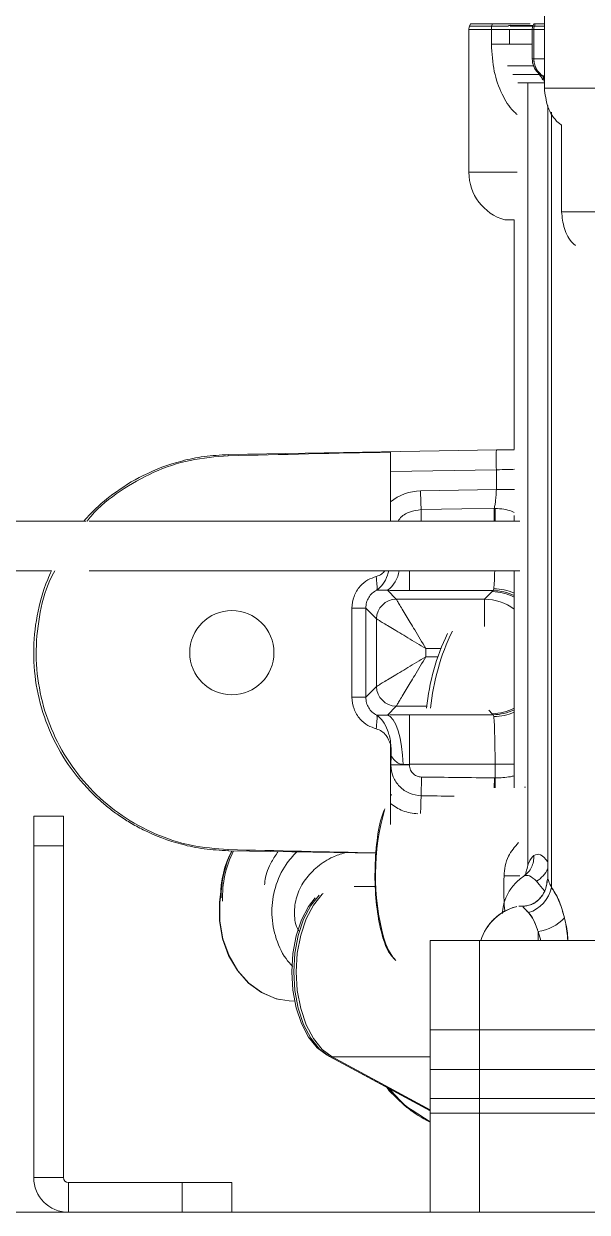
# Model space of a CAD drawing. Header units: millimetres. Extents: x 169 to 14583, y -399 to 10804.
# Drawn here: x 3122.3 to 3179.1, y 1993.5 to 2113.5 of the extents above; entities that cross this region are included whole.
import ezdxf

# ---------------------------------------------------------------- set-up
doc = ezdxf.new("R2010")
doc.units = ezdxf.units.MM
doc.header["$LTSCALE"] = 35

msp = doc.modelspace()

# ---------------------------------------------------------------- linework, layer by layer
at = {"color": 7, "linetype": 'Continuous', "lineweight": 18}
for p, q in [((3174.811, 2128.283), (3174.811, 2106.959)), ((3167.343, 2113.459), (3167.258, 2113.225)), ((3167.343, 2113.459), (3167.258, 2113.225)), ((3167.258, 2113.225), (3169.5, 2113.225)), ((3167.388, 2113.459), (3169.553, 2113.459)), ((3169.5, 2113.225), (3169.553, 2113.459)), ((3171.193, 2113.225), (3169.5, 2113.225)), ((3173.671, 2113.279), (3171.18, 2113.279)), ((3171.344, 2113.225), (3173.651, 2113.225)), ((3171.429, 2113.459), (3171.409, 2113.405)), ((3173.736, 2113.459), (3173.651, 2113.225)), ((3173.736, 2113.459), (3173.651, 2113.225)), ((3173.651, 2113.225), (3173.801, 2113.225)), ((3173.736, 2113.459), (3173.879, 2113.459)), ((3173.879, 2113.459), (3173.801, 2113.225)), ((3174.811, 2113.225), (3173.801, 2113.225)), ((3173.879, 2113.459), (3174.811, 2113.459)), ((3173.879, 2113.459), (3174.811, 2113.459)), ((3167.197, 2112.883), (3167.197, 2098.459)), ((3167.197, 2112.883), (3167.197, 2098.459)), ((3169.462, 2112.883), (3167.197, 2112.883)), ((3169.462, 2111.396), (3169.462, 2112.883)), ((3169.462, 2112.883), (3171.285, 2112.883)), ((3171.285, 2112.883), (3171.285, 2111.396)), ((3173.591, 2112.883), (3171.285, 2112.883)), ((3173.591, 2112.883), (3173.591, 2109.923)), ((3173.591, 2112.883), (3173.591, 2109.923)), ((3173.745, 2112.883), (3173.591, 2112.883)), ((3173.745, 2112.883), (3173.745, 2109.923)), ((3174.811, 2112.883), (3173.745, 2112.883)), ((3171.285, 2111.396), (3169.462, 2111.396)), ((3173.591, 2111.396), (3171.285, 2111.396)), ((3173.599, 2109.923), (3173.745, 2109.923)), ((3173.745, 2109.923), (3174.811, 2109.923)), ((3173.722, 2109.211), (3171.099, 2109.211)), ((3174.194, 2108.491), (3174.202, 2108.481)), ((3171.637, 2108.345), (3174.346, 2108.345)), ((3172.147, 2107.479), (3174.762, 2107.479)), ((3173.137, 2107.479), (3173.137, 2028.459)), ((3174.686, 2108.14), (3174.668, 2108.191)), ((3174.668, 2108.191), (3174.811, 2108.191)), ((3174.777, 2107.636), (3174.686, 2108.14)), ((3174.686, 2108.14), (3174.777, 2107.636)), ((3174.811, 2108.044), (3174.686, 2108.14)), ((3174.787, 2107.617), (3174.777, 2107.636)), ((3174.777, 2107.636), (3174.786, 2107.618)), ((3174.811, 2106.959), (3182.394, 2106.959)), ((3175.151, 2105.216), (3175.151, 2068.639)), ((3175.151, 2105.216), (3175.151, 2068.903)), ((3175.532, 2104.536), (3175.532, 2026.257)), ((3176.543, 2103.233), (3176.543, 2094.479)), ((3167.197, 2098.459), (3172.061, 2098.459)), ((3176.543, 2094.479), (3181.742, 2094.479)), ((3170.814, 2093.654), (3171.772, 2093.654)), ((3171.772, 2093.654), (3171.772, 2070.459)), ((3171.772, 2093.654), (3171.772, 2070.459)), ((3142.923, 2069.956), (3169.972, 2070.428)), ((3159.272, 2070.207), (3159.272, 2068.242)), ((3171.772, 2070.426), (3169.966, 2070.395)), ((3169.972, 2070.428), (3171.772, 2070.459)), ((3169.972, 2068.428), (3159.272, 2068.242)), ((3159.272, 2068.242), (3159.272, 2065.189)), ((3169.972, 2066.428), (3169.972, 2068.428)), ((3175.152, 2068.553), (3175.115, 2068.552)), ((3175.151, 2068.699), (3175.152, 2068.553)), ((3175.152, 2031.365), (3175.152, 2068.553)), ((3162.32, 2066.294), (3169.972, 2066.428)), ((3171.812, 2066.428), (3169.972, 2066.428)), ((3162.39, 2063.234), (3162.376, 2064.406)), ((3169.757, 2063.234), (3169.741, 2064.514)), ((3169.843, 2063.234), (3169.86, 2064.513)), ((3128.552, 2063.234), (3082.442, 2063.234)), ((3172.334, 2063.234), (3128.864, 2063.234)), ((3171.772, 2063.794), (3171.772, 2063.234)), ((3171.772, 2063.794), (3171.772, 2063.234)), ((3082.442, 2058.234), (3125.08, 2058.234)), ((3128.864, 2058.234), (3172.334, 2058.234)), ((3161.188, 2056.222), (3161.188, 2058.234)), ((3171.772, 2058.234), (3171.772, 2036.296)), ((3171.772, 2058.234), (3171.772, 2036.296)), ((3157.847, 2057.646), (3157.864, 2057.441)), ((3158.97, 2056.253), (3157.906, 2056.265)), ((3158.97, 2056.253), (3159.865, 2055.358)), ((3169.633, 2056.222), (3161.188, 2056.222)), ((3168.785, 2055.358), (3169.546, 2056.119)), ((3169.633, 2056.222), (3169.71, 2056.408)), ((3155.378, 2054.448), (3156.791, 2054.448)), ((3155.378, 2045.47), (3155.378, 2054.448)), ((3156.791, 2054.448), (3156.791, 2045.47)), ((3157.873, 2053.366), (3156.791, 2054.448)), ((3159.865, 2055.358), (3168.785, 2055.358)), ((3168.785, 2052.595), (3168.785, 2055.358)), ((3157.873, 2046.552), (3157.873, 2053.366)), ((3162.854, 2050.377), (3162.854, 2049.541)), ((3164.338, 2050.377), (3162.854, 2050.377)), ((3162.854, 2049.541), (3164.04, 2049.541)), ((3156.791, 2045.47), (3157.873, 2046.552)), ((3155.378, 2045.47), (3156.791, 2045.47)), ((3159.865, 2044.56), (3158.97, 2043.664)), ((3162.954, 2044.56), (3159.865, 2044.56)), ((3161.188, 2038.715), (3161.188, 2043.696)), ((3161.188, 2043.696), (3169.633, 2043.696)), ((3169.546, 2043.799), (3169.191, 2044.154)), ((3169.71, 2043.51), (3169.633, 2043.696)), ((3157.848, 2042.273), (3157.865, 2042.477)), ((3159.343, 2039.523), (3159.315, 2038.623)), ((3159.315, 2038.623), (3159.315, 2038.612)), ((3161.188, 2038.623), (3159.315, 2038.623)), ((3161.188, 2038.715), (3160.554, 2038.683)), ((3161.188, 2038.715), (3161.188, 2038.623)), ((3169.835, 2038.715), (3161.188, 2038.715)), ((3169.835, 2037.314), (3169.835, 2038.715)), ((3169.835, 2038.715), (3171.772, 2038.715)), ((3162.398, 2037.4), (3162.376, 2035.512)), ((3169.752, 2036.312), (3169.764, 2037.314)), ((3169.835, 2037.314), (3169.848, 2036.319)), ((3159.269, 2035.498), (3159.387, 2035.64)), ((3172.902, 2036.389), (3172.792, 2036.389)), ((3159.272, 2034.729), (3159.272, 2032.621)), ((3123.272, 2030.459), (3123.272, 2033.459)), ((3123.272, 2033.459), (3126.272, 2033.459)), ((3126.272, 2033.459), (3126.272, 2030.459)), ((3126.272, 2030.459), (3123.272, 2030.459)), ((3123.272, 2030.459), (3123.272, 1996.959)), ((3126.272, 2030.459), (3126.272, 1996.959)), ((3175.115, 2031.365), (3175.152, 2031.365)), ((3175.152, 2031.365), (3175.151, 2031.254)), ((3175.151, 2031.289), (3175.151, 2027.239)), ((3175.151, 2031.031), (3175.151, 2027.239)), ((3157.833, 2029.702), (3142.923, 2029.962)), ((3175.153, 2027.205), (3175.063, 2026.764)), ((3175.155, 2027.203), (3175.068, 2026.776)), ((3175.151, 2027.238), (3175.153, 2027.274)), ((3175.153, 2027.274), (3175.151, 2027.239)), ((3175.153, 2027.959), (3175.153, 2027.274)), ((3155.63, 2026.332), (3157.753, 2026.332)), ((3172.627, 2024.36), (3172.229, 2024.36)), ((3172.229, 2024.36), (3172.628, 2024.36)), ((3163.272, 1993.459), (3163.272, 2020.889)), ((3163.272, 2020.889), (3168.272, 2020.889)), ((3168.272, 2020.889), (3168.272, 1993.459)), ((3168.272, 2020.889), (3298.272, 2020.889)), ((3174.445, 2020.889), (3174.176, 2021.791)), ((3149.06, 2014.792), (3149.61, 2014.759)), ((3163.272, 1993.459), (3163.272, 2011.889)), ((3163.272, 2011.889), (3168.272, 2011.889)), ((3168.272, 2011.889), (3168.272, 1993.459)), ((3168.272, 2011.889), (3298.272, 2011.889)), ((3152.877, 2009.31), (3153.13, 2009.193)), ((3163.272, 2003.705), (3152.877, 2009.31)), ((3163.272, 2003.725), (3153.13, 2009.193)), ((3153.4, 2009.136), (3163.272, 2009.136)), ((3153.4, 2009.136), (3163.272, 2003.813)), ((3163.272, 2007.859), (3163.272, 1993.459)), ((3168.272, 2007.859), (3163.272, 2007.859)), ((3168.272, 1993.459), (3168.272, 2007.859)), ((3168.272, 2007.859), (3298.272, 2007.859)), ((3163.272, 1993.459), (3163.272, 2004.959)), ((3163.272, 2004.959), (3168.272, 2004.959)), ((3168.272, 2004.959), (3168.272, 1993.459)), ((3168.272, 2004.959), (3298.272, 2004.959)), ((3161.277, 2003.783), (3161.417, 2003.679)), ((3161.464, 2003.766), (3163.272, 2002.586)), ((3163.272, 2003.459), (3163.272, 1993.459)), ((3168.272, 2003.459), (3163.272, 2003.459)), ((3168.272, 1993.459), (3168.272, 2003.459)), ((3168.272, 2003.459), (3298.272, 2003.459)), ((3123.272, 1996.959), (3126.272, 1996.959)), ((3126.772, 1996.459), (3126.772, 1993.459)), ((3126.772, 1996.459), (3138.272, 1996.459)), ((3138.272, 1993.459), (3138.272, 1996.459)), ((3138.272, 1996.459), (3143.272, 1996.459)), ((3143.272, 1996.459), (3143.272, 1993.459)), ((3111.159, 1993.459), (3198.272, 1993.459))]:
    msp.add_line(p, q, dxfattribs=at)
at = {"color": 7, "linetype": 'Continuous', "lineweight": 18, "flags": 128}
for points in [[(3174.209, 2108.474), (3174.275, 2108.407), (3174.346, 2108.345)], [(3174.686, 2108.14), (3174.467, 2108.257), (3174.392, 2108.309)], [(3162.376, 2064.406), (3166.498, 2064.466), (3169.741, 2064.514)], [(3160.554, 2038.683), (3160.503, 2039.608), (3160.398, 2040.5), (3160.244, 2041.33), (3160.047, 2042.068), (3159.812, 2042.69), (3159.548, 2043.174), (3159.264, 2043.502), (3158.97, 2043.664)], [(3159.315, 2038.612), (3159.31, 2038.612), (3159.305, 2038.612), (3159.3, 2038.612), (3159.294, 2038.612), (3159.289, 2038.612), (3159.283, 2038.612), (3159.278, 2038.612), (3159.272, 2038.612)], [(3142.175, 2025.857), (3142.024, 2024.748), (3142.024, 2022.89), (3142.335, 2021.072), (3142.945, 2019.37), (3143.827, 2017.856), (3144.945, 2016.595), (3146.25, 2015.64), (3147.688, 2015.031), (3148.03, 2014.943)], [(3152.476, 2025.656), (3152.398, 2025.581), (3151.508, 2024.479), (3150.771, 2023.076), (3150.22, 2021.434), (3149.879, 2019.626), (3149.763, 2017.734), (3149.879, 2015.842), (3150.22, 2014.034), (3150.771, 2012.392), (3151.508, 2010.989), (3152.398, 2009.887), (3153.4, 2009.136)], [(3149.06, 2014.792), (3147.736, 2015.021), (3146.296, 2015.63), (3144.989, 2016.586), (3143.871, 2017.849), (3142.987, 2019.364), (3142.377, 2021.068), (3142.065, 2022.889), (3142.065, 2024.749), (3142.155, 2025.505)], [(3152.877, 2009.31), (3151.895, 2010.046), (3151.023, 2011.125), (3150.301, 2012.5), (3149.761, 2014.109), (3149.427, 2015.88), (3149.314, 2017.734), (3149.427, 2019.588), (3149.761, 2021.359), (3150.301, 2022.968), (3151.023, 2024.343), (3151.692, 2025.213)], [(3153.13, 2009.193), (3152.134, 2009.939), (3151.251, 2011.034), (3150.519, 2012.428), (3149.971, 2014.059), (3149.632, 2015.855), (3149.518, 2017.734), (3149.632, 2019.613), (3149.971, 2021.409), (3150.519, 2023.04), (3151.251, 2024.434), (3152.079, 2025.474)]]:
    msp.add_lwpolyline(points, dxfattribs=at)
at = {"color": 7, "linetype": 'Continuous', "lineweight": 18}
msp.add_circle((3143.272, 2049.959), 4.25, dxfattribs=at)
for centre, radius, start, end in [((3168.197, 2112.883), 1, 160, 180), ((3171.004, 2112.885), 1.543, 167.28475, 180.09292), ((3174.591, 2112.883), 1, 160, 180), ((3174.82, 2112.883), 1.075, 161.48169, 180.03259), ((3175.591, 2109.923), 2, 179.97148, 224.96731), ((3175.591, 2109.923), 2, 180.00001, 225.09887), ((3173.596, 2096.086), 13.837, 89.98512, 90.02014), ((3175.779, 2109.895), 2.034, 179.21215, 236.88858), ((3175.166, 2109.5), 1.4, 225.18202, 249.16101), ((3174.011, 2107.936), 0.705, 16.7727, 21.17289), ((3172.197, 2098.459), 5, 180, 253.95427), ((3172.197, 2098.459), 5, 180, 253.93665), ((3198.627, 2069.428), 28.673, 178.00162, 181.99838), ((3143.342, 2069.864), 0.429, 167.62468, 182.57684), ((3215.362, 2066.933), 53.046, 180.68945, 182.72992), ((3157.24, 2058.637), 2.945, 305.96086, 352.12522), ((3169.003, 2056.669), 0.772, 314.64713, 324.66673), ((3169.505, 2051.111), 5.008, 63.09009, 89.53813), ((3169.605, 2051.205), 5.017, 64.40973, 89.68053), ((3169.689, 2051.22), 5.188, 66.32279, 89.76379), ((3159.883, 2053.348), 2.01, 90.50813, 179.49187), ((3168.743, 2050.342), 5.016, 52.84994, 89.52002), ((3185.425, 2042.311), 22.182, 153.70564, 174.75712), ((3184.854, 2042.259), 22.026, 154.09157, 174.50015), ((3159.883, 2046.57), 2.01, 180.50813, 269.49187), ((3169.505, 2048.807), 5.008, 270.46187, 296.90991), ((3169.003, 2043.249), 0.772, 35.33327, 45.35287), ((3169.605, 2048.713), 5.017, 270.31947, 295.59027), ((3169.689, 2048.698), 5.188, 270.23621, 293.67721), ((3158.724, 2038.826), 0.933, 48.41076, 53.98299), ((3158.99, 2019.012), 19.613, 89.05015, 89.17516), ((3213.993, 2033.042), 51.676, 177.26032, 179.24312), ((3181.968, 2027.499), 24.202, 163.94037, 195.23774), ((3152.411, 2025.279), 10.281, 152.94011, 179.73447), ((3152.582, 2025.275), 10.395, 153.24162, 180.3477), ((3152.838, 2025.265), 10.503, 153.49162, 182.13257), ((3143.342, 2030.054), 0.429, 177.42316, 192.37532), ((3172.175, 2026.981), 3.434, 287.57412, 347.82568), ((3173.197, 2019.459), 5, 104.35155, 163.38137), ((3173.199, 2019.461), 4.998, 103.61202, 163.4005), ((3173.501, 2026.308), 4.567, 278.49775, 316.94801), ((3163.972, 2022.508), 5.528, 194.35254, 221.09624), ((3402.949, 2019.71), 228.782, 179.47879, 179.70469), ((3153.397, 2009.78), 0.644, 245.58692, 270.31718), ((3169.071, 2014.057), 12.89, 218.64792, 243.26568), ((3126.772, 1996.959), 3.5, 180, 270), ((3126.772, 1996.959), 0.5, 180, 270)]:
    msp.add_arc(centre, radius, start, end, dxfattribs=at)
for centre, major_axis, ratio, start_param, end_param in [((3180.58, 2068.613), (-114.597, -2), 0.0174497, 4.8991056, 5.0469911), ((3161.886, 2062.465), (3.985, 1.776), 0.8513277, 1.1060249, 1.8681354), ((3147.266, -7065.631), (22.527, 9130.145), 0.0236072, 6.2828774, 6.2834279), ((3160.936, 2056.699), (6.161, -0.02), 0.0773883, 4.3877843, 4.7534429), ((3160.936, 2043.219), (6.161, 0.02), 0.0773883, 1.5297424, 1.895401), ((3203.417, 2034.729), (161.376, -2.394), 0.0132079, 1.7810704, 1.8279947), ((3098.797, 9921.509), (71.028, -7884.196, 0), 0.0190616, 6.2827845, 6.2832583), ((3180.58, 2031.305), (-114.597, 2), 0.0174497, 1.2361942, 1.371272), ((3172.967, 2028.683), (2.087, 1.366), 0.8361289, 4.6668722, 5.374631)]:
    msp.add_ellipse(centre, major_axis=major_axis, ratio=ratio, start_param=start_param, end_param=end_param, dxfattribs=at)
for points in [[(3167.343, 2113.459), (3167.371, 2113.459), (3167.428, 2113.459), (3167.885, 2113.459), (3168.575, 2113.459), (3169.227, 2113.459), (3169.553, 2113.459)], [(3169.553, 2113.459), (3169.797, 2113.459), (3170.286, 2113.459), (3170.839, 2113.459), (3171.25, 2113.459), (3171.369, 2113.459), (3171.429, 2113.459)], [(3173.745, 2109.923), (3173.757, 2109.748), (3173.782, 2109.399), (3173.976, 2108.913), (3174.267, 2108.487), (3174.534, 2108.29), (3174.668, 2108.191)]]:
    msp.add_open_spline(points, degree=3, dxfattribs=at)
for points, knots in [([(3171.429, 2113.459), (3171.718, 2113.459), (3172.172, 2113.459), (3173.064, 2113.459), (3173.386, 2113.459)], [0, 0, 0, 0, 0.6377328, 1, 1, 1, 1]), ([(3169.462, 2111.396), (3169.518, 2110.467), (3169.624, 2108.705), (3170.443, 2106.42), (3171.295, 2104.959), (3171.948, 2104.404), (3172.065, 2104.304)], [0, 0, 0, 0, 0.3531607, 0.6699001, 0.9407501, 1, 1, 1, 1]), ([(3172.065, 2104.304), (3171.948, 2104.404), (3171.295, 2104.959), (3170.443, 2106.42), (3169.624, 2108.705), (3169.518, 2110.467), (3169.462, 2111.396)], [0, 0, 0, 0, 0.0592489, 0.3300992, 0.6468389, 1, 1, 1, 1]), ([(3174.413, 2108.345), (3174.349, 2108.373), (3174.258, 2108.415), (3174.202, 2108.495), (3174.185, 2108.52)], [0, 0, 0, 0, 0.6925096, 1, 1, 1, 1]), ([(3174.205, 2108.478), (3174.223, 2108.455), (3174.262, 2108.406), (3174.443, 2108.143), (3174.584, 2107.927), (3174.669, 2107.795)], [0, 0, 0, 0, 0.26163065, 0.54886224, 1, 1, 1, 1]), ([(3174.266, 2108.397), (3174.269, 2108.394), (3174.296, 2108.358), (3174.449, 2108.134), (3174.586, 2107.923), (3174.67, 2107.794)], [0, 0, 0, 0, 0.0385441, 0.4119448, 1, 1, 1, 1]), ([(3174.811, 2106.959), (3174.888, 2106.323), (3175.044, 2105.052), (3175.808, 2103.761), (3176.435, 2103.311), (3176.543, 2103.233)], [0, 0, 0, 0, 0.4531784, 0.9063592, 1, 1, 1, 1]), ([(3176.543, 2094.479), (3176.607, 2093.912), (3176.735, 2092.779), (3177.322, 2091.585), (3177.852, 2091.152), (3177.939, 2091.08)], [0, 0, 0, 0, 0.4551816, 0.9103665, 1, 1, 1, 1]), ([(3171.115, 2093.654), (3171.031, 2093.654), (3170.864, 2093.654), (3170.791, 2093.654), (3170.856, 2093.654), (3171.071, 2093.654), (3171.378, 2093.654), (3171.653, 2093.654), (3171.772, 2093.654)], [0, 0, 0, 0, 0.1736384, 0.3472773, 0.5209166, 0.6945565, 0.8681968, 1, 1, 1, 1]), ([(3128.334, 2063.234), (3128.556, 2063.484), (3129.439, 2064.483), (3131.37, 2066.133), (3134.422, 2068.04), (3137.589, 2069.222), (3140.515, 2069.828), (3142.104, 2069.913), (3142.923, 2069.956)], [0, 0, 0, 0, 0.06070004, 0.24195567, 0.45887148, 0.71140049, 0.85123541, 1, 1, 1, 1]), ([(3142.914, 2069.845), (3141.623, 2069.74), (3139.042, 2069.53), (3135.326, 2068.284), (3131.973, 2066.346), (3129.716, 2064.607), (3128.796, 2063.408), (3128.662, 2063.234)], [0, 0, 0, 0, 0.2398642, 0.4797335, 0.7195397, 0.9591769, 1, 1, 1, 1]), ([(3171.794, 2068.471), (3171.579, 2068.466), (3171.001, 2068.453), (3170.369, 2068.438), (3169.972, 2068.428)], [0, 0, 0, 0, 0.3710998, 1, 1, 1, 1]), ([(3169.741, 2064.514), (3169.759, 2064.572), (3169.791, 2064.675), (3169.831, 2064.901), (3169.86, 2065.089), (3169.897, 2065.372), (3169.938, 2065.804), (3169.961, 2066.228), (3169.972, 2066.428)], [0, 0, 0, 0, 0.1892514, 0.3360192, 0.4401992, 0.5017176, 0.7643708, 1, 1, 1, 1]), ([(3159.272, 2063.234), (3159.272, 2063.478), (3159.272, 2064.097), (3159.272, 2064.777), (3159.272, 2065.189)], [0, 0, 0, 0, 0.3949404, 1, 1, 1, 1]), ([(3160.049, 2063.234), (3160.101, 2063.318), (3160.362, 2063.744), (3161.19, 2064.236), (3161.98, 2064.349), (3162.376, 2064.406)], [0, 0, 0, 0, 0.1096812, 0.5541562, 1, 1, 1, 1]), ([(3171.772, 2064.113), (3171.684, 2064.157), (3171.116, 2064.439), (3170.435, 2064.479), (3169.86, 2064.513)], [0, 0, 0, 0, 0.1546871, 1, 1, 1, 1]), ([(3142.923, 2029.962), (3142.104, 2030.005), (3140.515, 2030.09), (3137.589, 2030.696), (3135.076, 2031.636), (3133.004, 2032.775), (3131.819, 2033.544), (3130.765, 2034.335), (3129.836, 2035.129), (3128.302, 2036.604), (3126.392, 2038.986), (3124.579, 2042.5), (3123.508, 2046.197), (3123.154, 2049.96), (3123.517, 2053.716), (3124.28, 2056.48), (3124.945, 2057.937), (3125.08, 2058.234)], [0, 0, 0, 0, 0.0621223, 0.120516, 0.2259706, 0.2640367, 0.2997139, 0.333002, 0.3639007, 0.39241, 0.4943439, 0.5936643, 0.6903713, 0.784465, 0.8785556, 0.9752616, 1, 1, 1, 1]), ([(3125.404, 2058.234), (3125.234, 2057.919), (3124.457, 2056.469), (3123.763, 2053.583), (3123.388, 2049.747), (3123.815, 2045.902), (3124.949, 2042.221), (3126.771, 2038.832), (3129.198, 2035.859), (3132.145, 2033.408), (3135.495, 2031.578), (3139.127, 2030.374), (3141.652, 2030.173), (3142.914, 2030.073)], [0, 0, 0, 0, 0.0273114, 0.125496, 0.223503, 0.3212075, 0.4187724, 0.5161204, 0.6133314, 0.7102728, 0.80706, 0.9036037, 1, 1, 1, 1]), ([(3157.847, 2057.646), (3158.042, 2057.717), (3158.388, 2057.842), (3158.632, 2058.115), (3158.738, 2058.234)], [0, 0, 0, 0, 0.5645863, 1, 1, 1, 1]), ([(3159.095, 2058.234), (3159.06, 2058.086), (3158.932, 2057.54), (3158.522, 2056.823), (3158.111, 2056.451), (3157.906, 2056.265)], [0, 0, 0, 0, 0.1567682, 0.5788461, 1, 1, 1, 1]), ([(3169.71, 2056.408), (3169.73, 2056.631), (3169.764, 2057.027), (3169.788, 2057.866), (3169.798, 2058.234)], [0, 0, 0, 0, 0.5616865, 1, 1, 1, 1]), ([(3155.378, 2054.448), (3155.422, 2054.854), (3155.51, 2055.662), (3156.139, 2056.656), (3156.953, 2057.333), (3157.56, 2057.545), (3157.848, 2057.645)], [0, 0, 0, 0, 0.2796376, 0.5576786, 0.7900464, 1, 1, 1, 1]), ([(3157.864, 2057.441), (3157.89, 2057.153), (3157.941, 2056.582), (3157.917, 2056.37), (3157.906, 2056.265)], [0, 0, 0, 0, 0.503675, 1, 1, 1, 1]), ([(3157.906, 2056.265), (3157.743, 2056.171), (3157.417, 2055.984), (3157.063, 2055.542), (3156.827, 2055.02), (3156.803, 2054.644), (3156.791, 2054.448)], [0, 0, 0, 0, 0.2471439, 0.4938742, 0.737255, 1, 1, 1, 1]), ([(3162.854, 2050.377), (3162.471, 2051.017), (3161.767, 2052.193), (3160.964, 2053.524), (3160.462, 2054.367), (3160.156, 2054.88), (3159.945, 2055.228), (3159.891, 2055.316), (3159.865, 2055.358)], [0, 0, 0, 0, 0.2763419, 0.5078679, 0.641804, 0.7677956, 0.8868115, 1, 1, 1, 1]), ([(3162.854, 2050.377), (3162.239, 2050.746), (3161.03, 2051.47), (3159.42, 2052.439), (3158.448, 2053.018), (3157.998, 2053.291), (3157.914, 2053.341), (3157.873, 2053.366)], [0, 0, 0, 0, 0.2661448, 0.5232321, 0.7745365, 0.8901291, 1, 1, 1, 1]), ([(3162.854, 2049.541), (3162.239, 2049.172), (3161.03, 2048.448), (3159.42, 2047.478), (3158.448, 2046.9), (3157.998, 2046.627), (3157.914, 2046.576), (3157.873, 2046.552)], [0, 0, 0, 0, 0.2661451, 0.5232327, 0.7745556, 0.8901436, 1, 1, 1, 1]), ([(3162.854, 2049.541), (3162.471, 2048.901), (3161.767, 2047.725), (3160.964, 2046.394), (3160.462, 2045.551), (3160.156, 2045.038), (3159.945, 2044.69), (3159.891, 2044.602), (3159.865, 2044.56)], [0, 0, 0, 0, 0.2763162, 0.5078675, 0.6417903, 0.7677774, 0.8867978, 1, 1, 1, 1]), ([(3155.378, 2045.47), (3155.422, 2045.064), (3155.51, 2044.256), (3156.139, 2043.262), (3156.953, 2042.585), (3157.56, 2042.373), (3157.848, 2042.273)], [0, 0, 0, 0, 0.2796379, 0.557679, 0.7900462, 1, 1, 1, 1]), ([(3156.791, 2045.47), (3156.803, 2045.274), (3156.827, 2044.897), (3157.063, 2044.375), (3157.417, 2043.934), (3157.743, 2043.747), (3157.906, 2043.653)], [0, 0, 0, 0, 0.2627138, 0.50612, 0.7528141, 1, 1, 1, 1]), ([(3157.864, 2042.477), (3157.89, 2042.765), (3157.941, 2043.336), (3157.917, 2043.548), (3157.906, 2043.653)], [0, 0, 0, 0, 0.5036749, 1, 1, 1, 1]), ([(3157.906, 2043.653), (3158.03, 2043.645), (3158.282, 2043.629), (3158.739, 2043.653), (3158.97, 2043.664)], [0, 0, 0, 0, 0.4926157, 1, 1, 1, 1]), ([(3159.343, 2039.523), (3159.346, 2040.001), (3159.353, 2040.939), (3159.009, 2042.149), (3158.53, 2043.103), (3158.114, 2043.469), (3157.906, 2043.653)], [0, 0, 0, 0, 0.2594964, 0.5100278, 0.7552824, 1, 1, 1, 1]), ([(3169.835, 2038.715), (3169.834, 2039.184), (3169.83, 2040.166), (3169.805, 2041.57), (3169.766, 2042.835), (3169.729, 2043.28), (3169.71, 2043.51)], [0, 0, 0, 0, 0.2193059, 0.459091, 0.7193325, 1, 1, 1, 1]), ([(3157.847, 2042.272), (3158.039, 2042.198), (3158.423, 2042.049), (3158.953, 2041.515), (3159.151, 2041.023), (3159.272, 2040.722)], [0, 0, 0, 0, 0.2789443, 0.5590522, 1, 1, 1, 1]), ([(3159.272, 2039.58), (3159.272, 2039.806), (3159.272, 2040.21), (3159.272, 2040.565), (3159.272, 2040.722)], [0, 0, 0, 0, 0.55949745, 1, 1, 1, 1]), ([(3159.272, 2038.623), (3159.272, 2038.802), (3159.272, 2039.121), (3159.272, 2039.44), (3159.272, 2039.58)], [0, 0, 0, 0, 0.5595314, 1, 1, 1, 1]), ([(3160.554, 2038.683), (3160.484, 2038.683), (3160.334, 2038.682), (3160.064, 2038.787), (3159.788, 2038.997), (3159.532, 2039.292), (3159.406, 2039.447), (3159.343, 2039.523)], [0, 0, 0, 0, 0.1163, 0.2475113, 0.4980921, 0.7506824, 1, 1, 1, 1]), ([(3159.272, 2038.623), (3159.272, 2038.621), (3159.272, 2038.617), (3159.272, 2038.614), (3159.272, 2038.612)], [0, 0, 0, 0, 0.56, 1, 1, 1, 1]), ([(3159.272, 2038.612), (3159.272, 2038.472), (3159.272, 2038.19), (3159.272, 2037.615), (3159.272, 2036.86), (3159.272, 2035.853), (3159.272, 2035.103), (3159.272, 2034.729)], [0, 0, 0, 0, 0.102168, 0.2061845, 0.4520588, 0.7266912, 1, 1, 1, 1]), ([(3162.376, 2035.512), (3161.975, 2035.565), (3161.171, 2035.672), (3160.16, 2036.387), (3159.457, 2037.407), (3159.362, 2038.21), (3159.315, 2038.612)], [0, 0, 0, 0, 0.2501875, 0.5006014, 0.7501396, 1, 1, 1, 1]), ([(3161.188, 2038.623), (3161.211, 2038.444), (3161.257, 2038.088), (3161.58, 2037.687), (3161.979, 2037.447), (3162.258, 2037.415), (3162.398, 2037.4)], [0, 0, 0, 0, 0.2797362, 0.5596435, 0.7801965, 1, 1, 1, 1]), ([(3169.835, 2037.314), (3170.373, 2037.33), (3171.068, 2037.352), (3171.643, 2037.491), (3171.772, 2037.522)], [0, 0, 0, 0, 0.7750222, 1, 1, 1, 1]), ([(3165.694, 2035.464), (3165.667, 2035.464), (3164.561, 2035.48), (3163.456, 2035.496), (3162.376, 2035.512)], [0, 0, 0, 0, 0.0239935, 1, 1, 1, 1]), ([(3159.712, 2019.014), (3159.499, 2019.223), (3158.978, 2019.736), (3158.318, 2021.675), (3157.828, 2024.391), (3157.657, 2027.533), (3157.837, 2030.612), (3158.192, 2032.924), (3158.545, 2033.811), (3158.644, 2034.06)], [0, 0, 0, 0, 0.1134237, 0.2779195, 0.4424152, 0.6069109, 0.7714066, 0.9359023, 1, 1, 1, 1]), ([(3162.054, 2033.679), (3161.527, 2033.744), (3160.514, 2033.869), (3159.676, 2034.45), (3159.273, 2034.729)], [0, 0, 0, 0, 0.51959372, 1, 1, 1, 1]), ([(3172.198, 2030.801), (3171.821, 2030.358), (3171.221, 2029.653), (3170.816, 2028.44), (3170.77, 2027.76), (3170.747, 2027.422)], [0, 0, 0, 0, 0.45962596, 0.73096608, 1, 1, 1, 1]), ([(3147.946, 2029.874), (3147.717, 2029.538), (3147.132, 2028.678), (3146.668, 2027.51), (3146.589, 2026.696), (3146.572, 2026.515)], [0, 0, 0, 0, 0.33321207, 0.85118463, 1, 1, 1, 1]), ([(3149.413, 2018.271), (3149.182, 2018.528), (3148.379, 2019.421), (3147.574, 2021.329), (3147.176, 2023.818), (3147.568, 2026.315), (3148.484, 2028.396), (3149.438, 2029.434), (3149.813, 2029.842)], [0, 0, 0, 0, 0.0814244, 0.2825323, 0.4756143, 0.668764, 0.8698161, 1, 1, 1, 1]), ([(3150.016, 2021.867), (3149.969, 2021.952), (3149.644, 2022.538), (3149.52, 2023.832), (3149.788, 2025.551), (3150.639, 2027.122), (3151.897, 2028.396), (3153.269, 2029.327), (3154.267, 2029.63), (3154.684, 2029.757)], [0, 0, 0, 0, 0.0278226, 0.1935221, 0.3592216, 0.527405, 0.699154, 0.8742993, 1, 1, 1, 1]), ([(3173.756, 2029.472), (3173.75, 2029.267), (3173.739, 2028.856), (3173.532, 2028.282), (3173.205, 2027.771), (3172.893, 2027.524), (3172.737, 2027.401)], [0, 0, 0, 0, 0.2499994, 0.5, 0.7500006, 1, 1, 1, 1]), ([(3173.756, 2029.472), (3173.571, 2029.284), (3173.225, 2028.931), (3173.009, 2027.964), (3172.908, 2027.513)], [0, 0, 0, 0, 0.5329632, 1, 1, 1, 1]), ([(3175.151, 2028.845), (3174.901, 2029.148), (3174.401, 2029.751), (3173.971, 2029.564), (3173.756, 2029.472)], [0, 0, 0, 0, 0.501499, 1, 1, 1, 1]), ([(3170.581, 2023.606), (3170.604, 2023.896), (3170.658, 2024.592), (3171.087, 2025.623), (3171.773, 2026.646), (3172.416, 2027.149), (3172.737, 2027.401)], [0, 0, 0, 0, 0.191913, 0.4612757, 0.7306379, 1, 1, 1, 1]), ([(3170.747, 2027.422), (3170.72, 2026.271), (3170.689, 2024.991), (3170.821, 2023.891), (3170.834, 2023.78)], [0, 0, 0, 0, 0.8993985, 1, 1, 1, 1]), ([(3170.747, 2027.422), (3171.048, 2027.421), (3171.65, 2027.418), (3172.182, 2027.413), (3172.32, 2027.41), (3172.322, 2027.41)], [0, 0, 0, 0, 0.4958505, 0.9917132, 1, 1, 1, 1]), ([(3175.103, 2026.991), (3175.071, 2026.715), (3174.995, 2026.063), (3174.551, 2025.316), (3174.006, 2024.79), (3173.519, 2024.513), (3173.018, 2024.375), (3172.759, 2024.365), (3172.627, 2024.36)], [0, 0, 0, 0, 0.1959123, 0.4630968, 0.5988992, 0.7280088, 0.8617245, 1, 1, 1, 1]), ([(3175.103, 2026.991), (3175.069, 2026.708), (3174.99, 2026.047), (3174.534, 2025.297), (3173.981, 2024.776), (3173.495, 2024.507), (3173.005, 2024.375), (3172.754, 2024.365), (3172.628, 2024.36)], [0, 0, 0, 0, 0.2009645, 0.4696989, 0.6053381, 0.7347476, 0.8671543, 1, 1, 1, 1]), ([(3174.013, 2026.878), (3173.774, 2027.107), (3173.277, 2027.583), (3172.921, 2027.463), (3172.737, 2027.401)], [0, 0, 0, 0, 0.4824196, 1, 1, 1, 1]), ([(3174.811, 2025.915), (3174.75, 2025.993), (3174.437, 2026.392), (3174.202, 2026.661), (3174.013, 2026.878)], [0, 0, 0, 0, 0.1961095, 1, 1, 1, 1]), ([(3175.151, 2027.239), (3175.172, 2027.126), (3175.214, 2026.898), (3175.425, 2026.473), (3175.532, 2026.257)], [0, 0, 0, 0, 0.4933256, 1, 1, 1, 1]), ([(3175.532, 2026.257), (3175.424, 2026.473), (3175.213, 2026.896), (3175.172, 2027.126), (3175.151, 2027.238)], [0, 0, 0, 0, 0.5097179, 1, 1, 1, 1]), ([(3175.532, 2026.257), (3175.787, 2025.866), (3176.297, 2025.084), (3176.658, 2023.821), (3176.839, 2023.19)], [0, 0, 0, 0, 0.5000214, 1, 1, 1, 1]), ([(3175.532, 2026.257), (3175.756, 2025.91), (3176.202, 2025.218), (3176.74, 2023.662), (3177.082, 2022.181), (3177.15, 2021.207), (3177.173, 2020.889)], [0, 0, 0, 0, 0.2876663, 0.5744697, 0.8610514, 1, 1, 1, 1]), ([(3173.212, 2023.708), (3173.047, 2023.878), (3172.747, 2024.188), (3172.664, 2024.306), (3172.627, 2024.36)], [0, 0, 0, 0, 0.5497824, 1, 1, 1, 1]), ([(3173.212, 2023.708), (3173.061, 2023.862), (3172.754, 2024.176), (3172.67, 2024.297), (3172.628, 2024.36)], [0, 0, 0, 0, 0.4894568, 1, 1, 1, 1]), ([(3174.176, 2021.791), (3174.046, 2022.191), (3173.783, 2022.995), (3173.403, 2023.47), (3173.212, 2023.708)], [0, 0, 0, 0, 0.4977875, 1, 1, 1, 1]), ([(3174.116, 2021.994), (3173.991, 2022.345), (3173.738, 2023.058), (3173.389, 2023.489), (3173.212, 2023.708)], [0, 0, 0, 0, 0.4922552, 1, 1, 1, 1]), ([(3176.839, 2023.19), (3176.973, 2022.606), (3177.142, 2021.872), (3177.18, 2021.056), (3177.187, 2020.889)], [0, 0, 0, 0, 0.7944997, 1, 1, 1, 1]), ([(3158.917, 2006.053), (3158.92, 2006.048), (3159.216, 2005.607), (3159.609, 2005.284), (3159.997, 2004.965)], [0, 0, 0, 0, 0.01197649, 1, 1, 1, 1]), ([(3159.239, 2005.879), (3159.832, 2005.176), (3160.515, 2004.366), (3161.353, 2003.836), (3161.464, 2003.766)], [0, 0, 0, 0, 0.8675605, 1, 1, 1, 1]), ([(3160.365, 2004.597), (3160.514, 2004.431), (3160.794, 2004.12), (3161.136, 2003.921), (3161.297, 2003.827)], [0, 0, 0, 0, 0.5303272, 1, 1, 1, 1])]:
    msp.add_open_spline(points, degree=3, knots=knots, dxfattribs=at)

doc.saveas('drawing.dxf')
